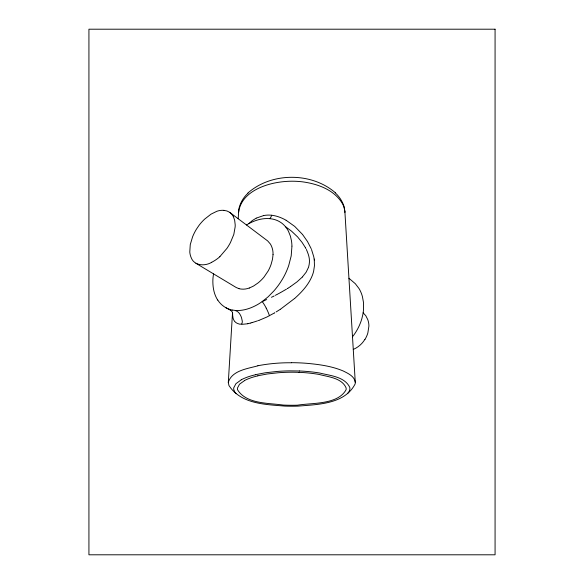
<?xml version="1.0" encoding="UTF-8"?>
<svg xmlns="http://www.w3.org/2000/svg" width="584" height="584" viewBox="0 0 584 584"><rect width="100%" height="100%" fill="white"/><g stroke="black" fill="none" stroke-linecap="round" stroke-linejoin="round"><path stroke-width="0.88" d="M232.556 312.732L232.717 316.272M232.527 312.652L228.3 382.513L228.986 385.608L231.184 388.623C244.076 404.208 266.399 404.522 284.926 406.099A193.53 193.53 0 0 0 298.022 406.121C317.74 404.464 344.845 404.208 355.167 383.87A6.242 6.242 0 0 0 355.269 382.286L344.903 211.926M273.071 254.42L272.494 259.267L271.064 264.472A42.493 42.493 0 0 1 268.136 271.012L264.026 277.057A41.172 41.172 0 0 1 257.931 283.028L253.573 286.021L249.295 288.058M238.214 218.744L238.608 212.24C241.046 193.267 262.377 184.705 279.057 182.223A88.367 88.367 0 0 1 289.336 181.266A84.775 84.775 0 0 1 302.293 181.806C317.579 183.829 334.574 189.815 342.596 203.925A21.068 21.068 0 0 1 344.954 212.218L344.918 212.226M238.608 212.211L238.798 210.306M228.308 382.294C232.052 370.417 247.536 368.723 257.887 365.81M213.503 273.852L213.029 277.699A45.479 45.479 0 0 0 212.861 281.977C212.926 288.277 214.248 294.752 217.715 300.103M235.016 321.74L235.25 321.981A7.592 7.592 0 0 0 237.513 323.448C241.17 325.106 243.652 324.543 241.623 318.149A14.585 14.585 0 0 0 240.411 315.112C239.024 311.966 236.009 310.155 232.688 310.082M308.637 266.873C310.374 260.442 309.257 255.974 306.352 249.434M308.476 267.384L306.155 272.195L302.359 276.998M364.978 339.392L365.482 338.537A27.543 27.543 0 0 0 367.847 332.982L368.906 326.091A19.221 19.221 0 0 0 367.767 319.609L365.803 315.725L363.138 312.82M248.857 223.606L252.303 220.577L256.142 218.19M302.235 277.123L297.081 281.809L290.358 286.678M247.937 192.99C271.553 172.149 311.571 172.097 335.34 192.735M219.847 256.668L226.957 248.361A57.086 57.086 0 0 0 230.468 242.491L233.812 234.432L235.14 226.928A26.017 26.017 0 0 0 235.199 224.855L234.651 220.204L233.381 216.657M295.117 298.037C302.154 291.715 308.746 284.452 312.279 275.546A33.624 33.624 0 0 0 313.637 271.224L314.455 265.713L314.287 260.077M294.781 298.336L280.612 309.111M290.029 286.897L288.357 287.97M280.349 309.279L276.159 311.929M287.562 288.467L287.905 288.255L287.394 288.576M286.532 289.109L280.583 292.555M246.47 224.957L249.718 223.161A46.114 46.114 0 0 1 256.361 220.372C264.384 217.664 273.83 217.62 280.999 222.592A21.25 21.25 0 0 1 285.306 226.519L291.547 231.176L297.3 236.637M274.787 312.747L274.422 312.958M274.137 313.126L266.903 317.01L259.493 320.149M280.094 292.825L278.123 293.891M241.258 379.834L235.936 383.673L233.753 387.776A5.409 5.409 0 0 0 233.782 389.535L234.381 391.251M244.572 380.571L239.542 384.17L237.469 388.024A5.059 5.059 0 0 0 237.491 389.674C246.258 404.143 268.392 402.909 283.167 405.062A186.084 186.084 0 0 0 297.475 405.194C311.33 402.77 337.8 404.975 346.064 389.747A5.125 5.125 0 0 0 346.086 387.864C341.786 377.855 328.244 376.899 319.054 374.432A150.103 150.103 0 0 0 298.928 372.351M277.619 294.161L276.619 294.686M276.115 294.949L275.349 295.343M274.173 295.942L273.436 296.314M256.274 218.117L263.639 215.569M211.7 262.311C204.969 266.406 194.107 265.946 191.121 257.507A18.024 18.024 0 0 1 189.785 251.989L190.267 244.594L192.559 236.914A50.37 50.37 0 0 1 196.443 229.169L198.918 225.519A49.224 49.224 0 0 1 204.707 219.08L211.028 214.153L216.825 211.298A17.454 17.454 0 0 1 224.022 210.349M272.94 296.562L271.451 297.3M266.706 299.555L266.173 299.796M265.632 300.045L265.099 300.286M264.567 300.526L262.975 301.234M262.442 301.468L262.179 301.585A53.655 53.655 0 0 1 257.128 304.819C250.572 308.454 243.09 310.995 235.513 310.44M353.276 349.414L353.7 349.239A24.864 24.864 0 0 0 364.912 339.348M259.062 320.309L258.143 320.638M257.42 320.901L252.054 322.616M251.843 322.682L250.361 323.091M250.149 323.142L248.726 323.499M248.528 323.551L248.032 323.66M255.325 374.702L265.362 372.782L277.05 371.453A193.998 193.998 0 0 1 289.722 370.862L299.468 370.979M257.829 375.767L267.195 373.994L278.079 372.767A181.069 181.069 0 0 1 292.883 372.205L298.928 372.329M247.835 323.704L247.543 323.762M247.302 323.813L241.71 324.368M263.669 215.562C271.472 213.956 279.517 216.482 286.262 220.358M291.504 362.679L294.606 362.715A200.852 200.852 0 0 1 307.016 363.336C319.317 364.467 331.807 366.146 343.261 371.001C348.027 373.395 354.561 376.293 355.269 382.286M224.015 210.386L226.979 210.985L229.621 212.284L267.706 240.951L270.436 244.097A18.506 18.506 0 0 1 273.02 254.412M238.973 288.627L236.25 287.532L195.859 263.245M225.789 307.659L230.483 310.235M286.175 220.307L294.723 226.417L302.41 234.337M230.76 310.425L231.038 310.644A5.402 5.402 0 0 1 232.33 312.221L232.49 312.564M348.94 278.269L355.306 283.7L359.036 288.576A31.229 31.229 0 0 1 362.43 296.636L363.46 302.3L363.525 309.505A45.224 45.224 0 0 1 362.861 314.447L361.817 318.806A52.991 52.991 0 0 1 352.481 336.807M297.709 237.075L302.067 242.397L305.49 247.769M302.738 234.746L307.469 241.484L311.17 248.653M305.556 247.886L305.906 248.543M311.498 249.448L313.717 256.602A37.077 37.077 0 0 1 314.141 258.96L314.148 258.989M344.231 207.656L344.903 211.912M314.156 259.055L314.28 260.011M291.934 246.01L291.92 245.587A39.807 39.807 0 0 0 291.445 240.696L290.409 236.162L288.474 231.322A24.908 24.908 0 0 0 285.423 226.65M291.942 246.214L291.19 255.938L288.744 265.421A72.27 72.27 0 0 1 282.627 278.86L280.335 282.525A79.628 79.628 0 0 1 273.823 291.007L268.085 296.854L262.179 301.585L263.574 303.519A48.589 48.589 0 0 1 266.238 308.177M236.199 393.645A9.892 9.892 0 0 1 234.367 391.265M347.378 393.638A9.745 9.745 0 0 0 349.254 391.178L349.772 389.637A5.519 5.519 0 0 0 349.75 387.331C344.596 376.534 329.858 375.629 319.667 373.015A161.469 161.469 0 0 0 299.468 370.993M238.586 210.269A30.434 30.434 0 0 1 248.069 193.136M335.252 192.837A31.507 31.507 0 0 1 344.392 207.612M249.273 288.007A17.228 17.228 0 0 1 238.958 288.686M230.03 212.554A11.687 11.687 0 0 1 233.359 216.664M234.702 321.397A7.607 7.607 0 0 1 233.804 320.032A11.768 11.768 0 0 1 232.739 316.265M257.873 365.737A168.082 168.082 0 0 1 291.504 362.773M219.883 256.712A40.427 40.427 0 0 1 211.685 262.289M241.214 379.753A60.24 60.24 0 0 1 255.347 374.804M271.699 215.233A10.986 10.986 0 0 1 269.969 218.511M232.673 310.155A22.528 22.528 0 0 1 217.766 300.067M266.224 308.184A55.444 55.444 0 0 1 269.472 315.718M244.535 380.491A56.984 56.984 0 0 1 257.851 375.87M495.071 29.2L88.929 29.2L88.929 554.8L495.071 554.8L495.071 29.2"/></g></svg>
